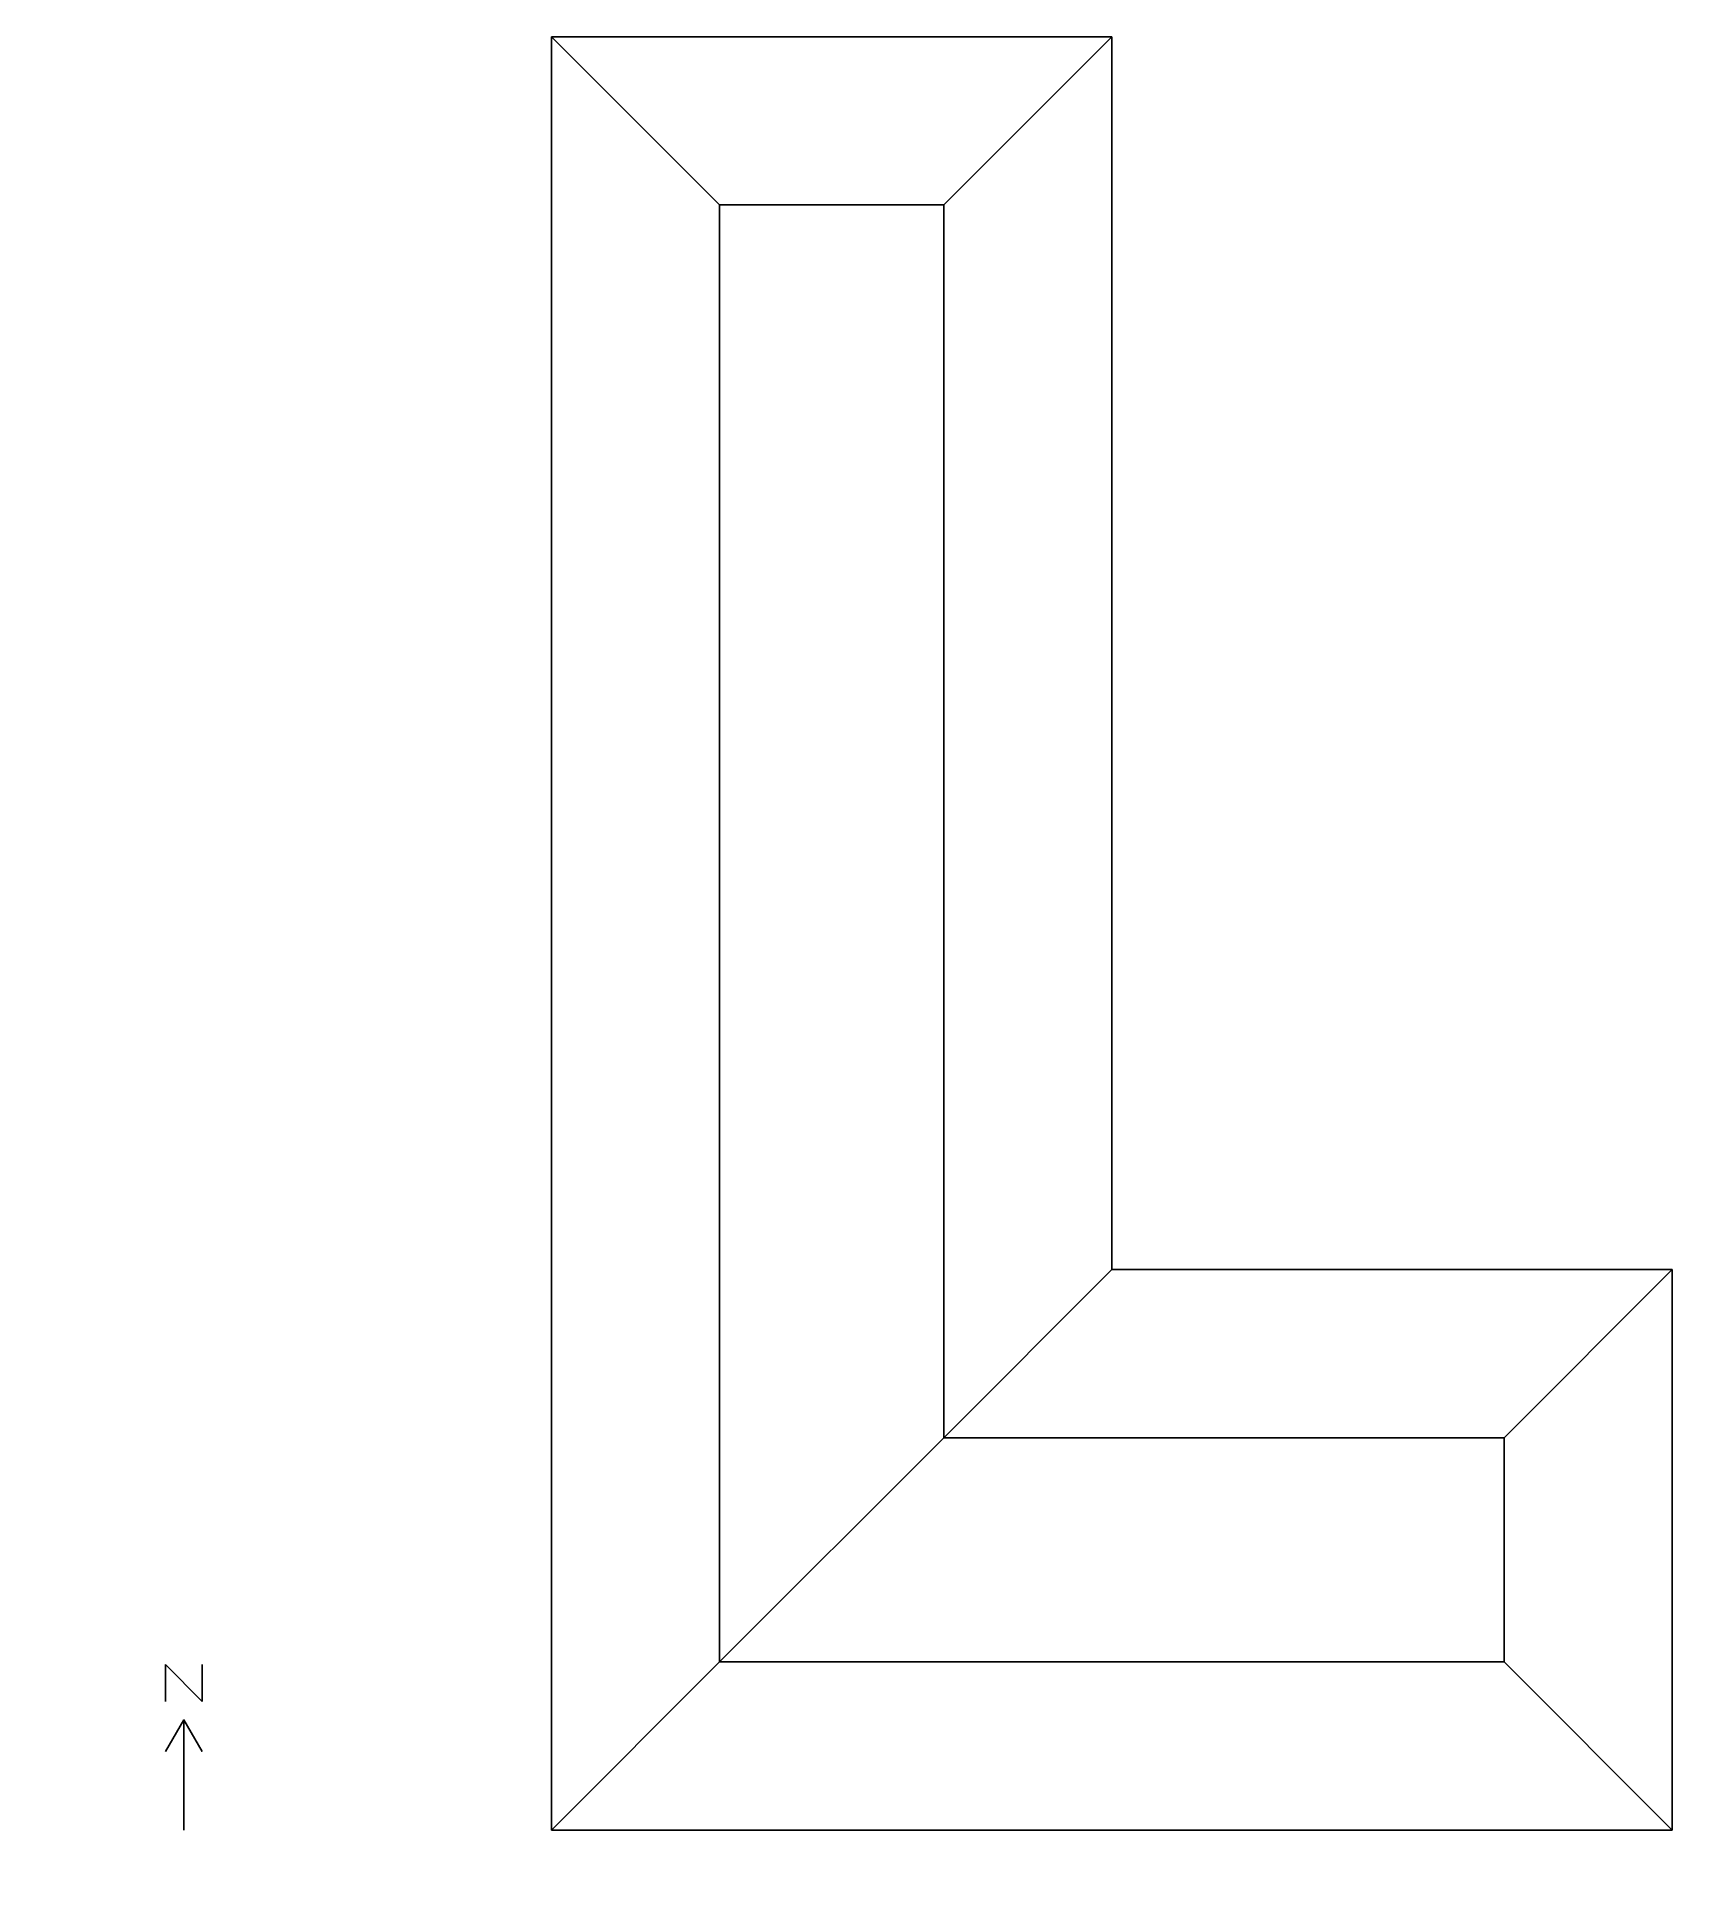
# Model space of a CAD drawing. Header units: metres. Extents: x -14 to 30.5, y -1.1 to 48.8.
import ezdxf

# ---------------------------------------------------------------- set-up
doc = ezdxf.new("R2010")
doc.units = ezdxf.units.M

msp = doc.modelspace()

# ---------------------------------------------------------------- linework, layer by layer
at = {"layer": '1', "color": 3}
for points in [[(-10.5, 4.5, 0.1), (-10.5, 4.5), (-10.5, 3.5), (-10.5, 3.5, 0.1)], [(-10.5, 4.5, 0.1), (-10.5, 4.5), (-9.5, 3.5), (-9.5, 3.5, 0.1)], [(-9.5, 4.5, 0.1), (-9.5, 4.5), (-9.5, 3.5), (-9.5, 3.5, 0.1)], [(-10, 3, 0.1), (-10, 3), (-10.5, 2.13397), (-10.5, 2.13397, 0.1)], [(-10, 3, 0.1), (-10, 3), (-10, 0), (-10, 0, 0.1)], [(-10, 3, 0.1), (-10, 3), (-9.5, 2.13397), (-9.5, 2.13397, 0.1)]]:
    msp.add_3dface(points, dxfattribs=at)
at = {"layer": 'MAIN_ZONE_A_B_G_L', "color": 43}
for points in [[(0, 48.76562, 3.04785), (0, 48.76562), (0, 0), (0, 0, 3.04785)], [(4.57178, 44.19384, 3.04785), (4.57178, 44.19384), (4.57178, 4.57178), (4.57178, 4.57178, 3.04785)]]:
    msp.add_3dface(points, dxfattribs=at)
at = {"layer": 'MAIN_ZONE_A_B_G_L', "color": 8}
msp.add_3dface([(0, 0), (0, 48.76562), (4.57178, 44.19384), (4.57178, 4.57178)], dxfattribs=at)
at = {"layer": 'MAIN_ZONE_A_B_G_L', "color": 15}
msp.add_3dface([(4.57178, 4.57178, 3.04785), (4.57178, 44.19384, 3.04785), (0, 48.76562, 3.04785), (0, 0, 3.04785)], dxfattribs=at)
at = {"layer": 'MAIN_ZONE_A_B_G_L', "color": 143}
for points in [[(0, 44.15998, 2.28589), (0, 44.15998, 0.76196), (0, 43.24563, 0.76196), (0, 43.24563, 2.28589)], [(0, 38.63999, 2.28589), (0, 38.63999, 0.76196), (0, 37.72563, 0.76196), (0, 37.72563, 2.28589)], [(0, 33.11999, 2.28589), (0, 33.11999, 0.76196), (0, 32.20564, 0.76196), (0, 32.20564, 2.28589)], [(0, 27.59999, 2.28589), (0, 27.59999, 0.76196), (0, 26.68563, 0.76196), (0, 26.68563, 2.28589)], [(0, 22.07999, 2.28589), (0, 22.07999, 0.76196), (0, 21.16564, 0.76196), (0, 21.16564, 2.28589)], [(0, 16.55999, 2.28589), (0, 16.55999, 0.76196), (0, 15.64564, 0.76196), (0, 15.64564, 2.28589)], [(0, 11.04, 2.28589), (0, 11.04, 0.76196), (0, 10.12564, 0.76196), (0, 10.12564, 2.28589)], [(0, 5.52, 2.28589), (0, 5.52, 0.76196), (0, 4.60564, 0.76196), (0, 4.60564, 2.28589)]]:
    msp.add_3dface(points, dxfattribs=at)
at = {"layer": 'MAIN_ZONE_B_C_H_G', "color": 43}
for points in [[(15.23926, 48.76562, 3.04785), (15.23926, 48.76562), (0, 48.76562), (0, 48.76562, 3.04785)], [(10.66748, 44.19384, 3.04785), (10.66748, 44.19384), (4.57178, 44.19384), (4.57178, 44.19384, 3.04785)]]:
    msp.add_3dface(points, dxfattribs=at)
at = {"layer": 'MAIN_ZONE_B_C_H_G', "color": 8}
msp.add_3dface([(0, 48.76562), (15.23926, 48.76562), (10.66748, 44.19384), (4.57178, 44.19384)], dxfattribs=at)
at = {"layer": 'MAIN_ZONE_B_C_H_G', "color": 15}
msp.add_3dface([(4.57178, 44.19384, 3.04785), (10.66748, 44.19384, 3.04785), (15.23926, 48.76562, 3.04785), (0, 48.76562, 3.04785)], dxfattribs=at)
at = {"layer": 'MAIN_ZONE_B_C_H_G', "color": 143}
for points in [[(4.0384, 48.76562, 2.28589), (4.0384, 48.76562, 0.76196), (3.12405, 48.76562, 0.76196), (3.12405, 48.76562, 2.28589)], [(8.07681, 48.76562, 2.28589), (8.07681, 48.76562, 0.76196), (7.16245, 48.76562, 0.76196), (7.16245, 48.76562, 2.28589)], [(12.11521, 48.76562, 2.28589), (12.11521, 48.76562, 0.76196), (11.20085, 48.76562, 0.76196), (11.20085, 48.76562, 2.28589)]]:
    msp.add_3dface(points, dxfattribs=at)
at = {"layer": 'MAIN_ZONE_C_D_I_H', "color": 8}
msp.add_3dface([(15.23926, 48.76562), (15.23926, 15.23926), (10.66748, 10.66748), (10.66748, 44.19384)], dxfattribs=at)
at = {"layer": 'MAIN_ZONE_C_D_I_H', "color": 15}
msp.add_3dface([(10.66748, 44.19384, 3.04785), (10.66748, 10.66748, 3.04785), (15.23926, 15.23926, 3.04785), (15.23926, 48.76562, 3.04785)], dxfattribs=at)
at = {"layer": 'MAIN_ZONE_C_D_I_H', "color": 43}
for points in [[(15.23926, 15.23926, 3.04785), (15.23926, 15.23926), (15.23926, 48.76562), (15.23926, 48.76562, 3.04785)], [(10.66748, 10.66748, 3.04785), (10.66748, 10.66748), (10.66748, 44.19384), (10.66748, 44.19384, 3.04785)]]:
    msp.add_3dface(points, dxfattribs=at)
at = {"layer": 'MAIN_ZONE_C_D_I_H', "color": 143}
for points in [[(15.23926, 44.46053, 2.28589), (15.23926, 44.46053, 0.76196), (15.23926, 45.37489, 0.76196), (15.23926, 45.37489, 2.28589)], [(15.23926, 40.15544, 2.28589), (15.23926, 40.15544, 0.76196), (15.23926, 41.0698, 0.76196), (15.23926, 41.0698, 2.28589)], [(15.23926, 35.85035, 2.28589), (15.23926, 35.85035, 0.76196), (15.23926, 36.76471, 0.76196), (15.23926, 36.76471, 2.28589)], [(15.23926, 31.54526, 2.28589), (15.23926, 31.54526, 0.76196), (15.23926, 32.45962, 0.76196), (15.23926, 32.45962, 2.28589)], [(15.23926, 27.24017, 2.28589), (15.23926, 27.24017, 0.76196), (15.23926, 28.15453, 0.76196), (15.23926, 28.15453, 2.28589)], [(15.23926, 22.93508, 2.28589), (15.23926, 22.93508, 0.76196), (15.23926, 23.84944, 0.76196), (15.23926, 23.84944, 2.28589)], [(15.23926, 18.62999, 2.28589), (15.23926, 18.62999, 0.76196), (15.23926, 19.54435, 0.76196), (15.23926, 19.54435, 2.28589)]]:
    msp.add_3dface(points, dxfattribs=at)
at = {"layer": 'MAIN_ZONE_D_E_J_I', "color": 8}
msp.add_3dface([(15.23926, 15.23926), (30.47851, 15.23926), (25.90674, 10.66748), (10.66748, 10.66748)], dxfattribs=at)
at = {"layer": 'MAIN_ZONE_D_E_J_I', "color": 15}
msp.add_3dface([(10.66748, 10.66748, 3.04785), (25.90674, 10.66748, 3.04785), (30.47851, 15.23926, 3.04785), (15.23926, 15.23926, 3.04785)], dxfattribs=at)
at = {"layer": 'MAIN_ZONE_D_E_J_I', "color": 43}
for points in [[(30.47851, 15.23926, 3.04785), (30.47851, 15.23926), (15.23926, 15.23926), (15.23926, 15.23926, 3.04785)], [(25.90674, 10.66748, 3.04785), (25.90674, 10.66748), (10.66748, 10.66748), (10.66748, 10.66748, 3.04785)]]:
    msp.add_3dface(points, dxfattribs=at)
at = {"layer": 'MAIN_ZONE_D_E_J_I', "color": 143}
for points in [[(19.27766, 15.23926, 2.28589), (19.27766, 15.23926, 0.76196), (18.3633, 15.23926, 0.76196), (18.3633, 15.23926, 2.28589)], [(23.31606, 15.23926, 2.28589), (23.31606, 15.23926, 0.76196), (22.40171, 15.23926, 0.76196), (22.40171, 15.23926, 2.28589)], [(27.35447, 15.23926, 2.28589), (27.35447, 15.23926, 0.76196), (26.44011, 15.23926, 0.76196), (26.44011, 15.23926, 2.28589)]]:
    msp.add_3dface(points, dxfattribs=at)
at = {"layer": 'MAIN_ZONE_E_F_K_J', "color": 8}
msp.add_3dface([(30.47851, 15.23926), (30.47851, 0), (25.90674, 4.57178), (25.90674, 10.66748)], dxfattribs=at)
at = {"layer": 'MAIN_ZONE_E_F_K_J', "color": 15}
msp.add_3dface([(25.90674, 10.66748, 3.04785), (25.90674, 4.57178, 3.04785), (30.47851, 0, 3.04785), (30.47851, 15.23926, 3.04785)], dxfattribs=at)
at = {"layer": 'MAIN_ZONE_E_F_K_J', "color": 43}
for points in [[(30.47851, 0, 3.04785), (30.47851, 0), (30.47851, 15.23926), (30.47851, 15.23926, 3.04785)], [(25.90674, 4.57178, 3.04785), (25.90674, 4.57178), (25.90674, 10.66748), (25.90674, 10.66748, 3.04785)]]:
    msp.add_3dface(points, dxfattribs=at)
at = {"layer": 'MAIN_ZONE_E_F_K_J', "color": 143}
for points in [[(30.47851, 12.00853, 2.28589), (30.47851, 12.00853, 0.76196), (30.47851, 12.92289, 0.76196), (30.47851, 12.92289, 2.28589)], [(30.47851, 8.77781, 2.28589), (30.47851, 8.77781, 0.76196), (30.47851, 9.69217, 0.76196), (30.47851, 9.69217, 2.28589)], [(30.47851, 5.54709, 2.28589), (30.47851, 5.54709, 0.76196), (30.47851, 6.46145, 0.76196), (30.47851, 6.46145, 2.28589)], [(30.47851, 2.31637, 2.28589), (30.47851, 2.31637, 0.76196), (30.47851, 3.23072, 0.76196), (30.47851, 3.23072, 2.28589)]]:
    msp.add_3dface(points, dxfattribs=at)
at = {"layer": 'MAIN_ZONE_G_H_I_L', "color": 43}
for points in [[(4.57178, 44.19384, 3.04785), (4.57178, 44.19384), (10.66748, 44.19384), (10.66748, 44.19384, 3.04785)], [(4.57178, 4.57178, 3.04785), (4.57178, 4.57178), (4.57178, 44.19384), (4.57178, 44.19384, 3.04785)], [(10.66748, 44.19384, 3.04785), (10.66748, 44.19384), (10.66748, 10.66748), (10.66748, 10.66748, 3.04785)], [(10.66748, 10.66748, 3.04785), (10.66748, 10.66748), (4.57178, 4.57178), (4.57178, 4.57178, 3.04785)]]:
    msp.add_3dface(points, dxfattribs=at)
at = {"layer": 'MAIN_ZONE_G_H_I_L', "color": 8}
msp.add_3dface([(4.57178, 44.19384), (10.66748, 44.19384), (10.66748, 10.66748), (4.57178, 4.57178)], dxfattribs=at)
at = {"layer": 'MAIN_ZONE_G_H_I_L', "color": 15}
msp.add_3dface([(4.57178, 4.57178, 3.04785), (10.66748, 10.66748, 3.04785), (10.66748, 44.19384, 3.04785), (4.57178, 44.19384, 3.04785)], dxfattribs=at)
at = {"layer": 'MAIN_ZONE_I_J_K_L', "color": 43}
for points in [[(4.57178, 4.57178, 3.04785), (4.57178, 4.57178), (10.66748, 10.66748), (10.66748, 10.66748, 3.04785)], [(10.66748, 10.66748, 3.04785), (10.66748, 10.66748), (25.90674, 10.66748), (25.90674, 10.66748, 3.04785)], [(25.90674, 10.66748, 3.04785), (25.90674, 10.66748), (25.90674, 4.57178), (25.90674, 4.57178, 3.04785)], [(25.90674, 4.57178, 3.04785), (25.90674, 4.57178), (4.57178, 4.57178), (4.57178, 4.57178, 3.04785)]]:
    msp.add_3dface(points, dxfattribs=at)
at = {"layer": 'MAIN_ZONE_I_J_K_L', "color": 8}
msp.add_3dface([(10.66748, 10.66748), (25.90674, 10.66748), (25.90674, 4.57178), (4.57178, 4.57178)], dxfattribs=at)
at = {"layer": 'MAIN_ZONE_I_J_K_L', "color": 15}
msp.add_3dface([(4.57178, 4.57178, 3.04785), (25.90674, 4.57178, 3.04785), (25.90674, 10.66748, 3.04785), (10.66748, 10.66748, 3.04785)], dxfattribs=at)
at = {"layer": 'MAIN_ZONE_L_K_F_A', "color": 8}
msp.add_3dface([(4.57178, 4.57178), (25.90674, 4.57178), (30.47851, 0), (0, 0)], dxfattribs=at)
at = {"layer": 'MAIN_ZONE_L_K_F_A', "color": 15}
msp.add_3dface([(0, 0, 3.04785), (30.47851, 0, 3.04785), (25.90674, 4.57178, 3.04785), (4.57178, 4.57178, 3.04785)], dxfattribs=at)
at = {"layer": 'MAIN_ZONE_L_K_F_A', "color": 43}
for points in [[(4.57178, 4.57178, 3.04785), (4.57178, 4.57178), (25.90674, 4.57178), (25.90674, 4.57178, 3.04785)], [(0, 0, 3.04785), (0, 0), (30.47851, 0), (30.47851, 0, 3.04785)]]:
    msp.add_3dface(points, dxfattribs=at)
at = {"layer": 'MAIN_ZONE_L_K_F_A', "color": 143}
for points in [[(9.54993, 0, 2.28589), (9.54993, 0, 0.76196), (10.46429, 0, 0.76196), (10.46429, 0, 2.28589)], [(20.01423, 0, 2.28589), (20.01423, 0, 0.76196), (20.92858, 0, 0.76196), (20.92858, 0, 2.28589)]]:
    msp.add_3dface(points, dxfattribs=at)

doc.saveas('drawing.dxf')
